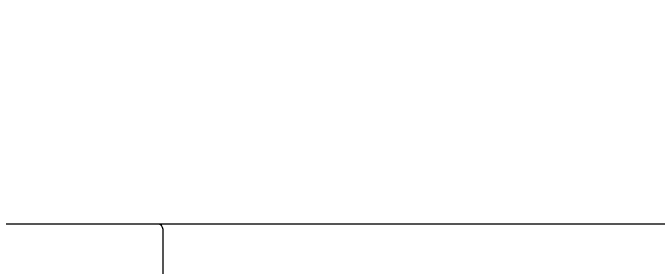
# Model space of a CAD drawing. Header units: centimetres. Extents: x 0.3 to 84.3, y 0.3 to 59.7.
# Drawn here: x 52.6664 to 53.1546, y 16.4414 to 16.634 of the extents above; entities that cross this region are included whole.
import ezdxf

# ---------------------------------------------------------------- set-up
doc = ezdxf.new("R2010")
doc.units = ezdxf.units.CM
doc.linetypes.add('AUSGEZOGEN', pattern=[0])
doc.linetypes.add('PUNKT', pattern=[6.35, 0, -6.35])
for name, color, linetype, lineweight in [('Fenster', 7, 'AUSGEZOGEN', 35), ('Vorhangbrett', 7, 'AUSGEZOGEN', 25), ('Werkplan- Ausfuehrungsmasse', 7, 'AUSGEZOGEN', 25)]:
    doc.layers.add(name, color=color, linetype=linetype, lineweight=lineweight)

msp = doc.modelspace()

# ---------------------------------------------------------------- linework, layer by layer
at = {"layer": 'Fenster', "color": 7, "linetype": 'AUSGEZOGEN', "lineweight": 25}
for p, q in [((52.776, 16.474), (52.634, 16.474)), ((55.568, 16.474), (52.776, 16.474)), ((52.78, 16.432), (52.78, 16.47))]:
    msp.add_line(p, q, dxfattribs=at)
msp.add_arc((52.776, 16.47), 0.004, 359.9999, 89.9999, dxfattribs=at)
at = {"layer": 'Vorhangbrett', "color": 191, "linetype": 'PUNKT', "lineweight": 25, "true_color": 0xbe96ea}
msp.add_line((48.85, 16.634), (62.37, 16.634), dxfattribs=at)
at = {"layer": 'Werkplan- Ausfuehrungsmasse', "color": 7, "linetype": 'AUSGEZOGEN', "lineweight": 25}
msp.add_line((53.21, 16.474), (53.06, 16.474), dxfattribs=at)

doc.saveas('drawing.dxf')
